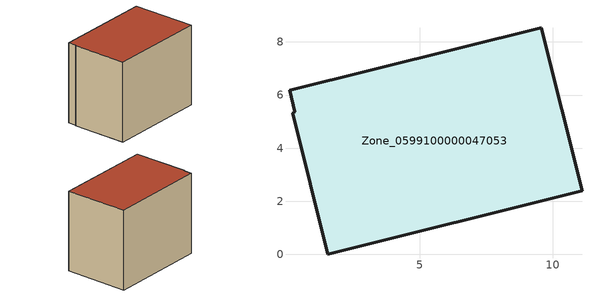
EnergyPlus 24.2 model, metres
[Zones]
Zone_0599100000047053
 floor ground (C_G): 0.29,5.38 0.1,6.17 9.57,8.54 11.11,2.39 1.54,0 0.21,5.31 z0
 wall outside (C_F): 11.11,2.39 9.57,8.54 0.1,6.17 0.29,5.38 0.21,5.31 1.54,0 11.11,2.39 z0:8.01
 roof outside (C_R): 0.1,6.17 0.29,5.38 0.21,5.31 1.54,0 11.11,2.39 9.57,8.54 z8.01
[BUILDING]
Pand.0599100000047053: North Axis=0; Terrain=City; Loads Convergence Tolerance Value=0.04; Temperature Convergence Tolerance Value=0.4; Solar Distribution=FullExterior; Maximum Number of Warmup Days=25; Minimum Number of Warmup Days=1
[Site:Location]
Rotterdam.The.Hague.AP_ZH_NLD Design_Conditions: Latitude=51.96; Longitude=4.45; Time Zone=1; Elevation=-4.5
[SITE:GROUNDTEMPERATURE:BUILDINGSURFACE]
18, 18, 18, 18, 18, 18, 18, 18, 18, 18, 18, 18
[MATERIAL] Thermal Absorptance=0.9; Solar Absorptance=0.7; Visible Absorptance=0.7
Name | Roughness | Thickness | Conductivity | Density | Specific Heat
G.TC.1965-1974 | MediumSmooth | 0.15 | 0.882353 | 540 | 1210
F.TC.1965-1974 | Rough | 0.3 | 0.697674 | 1920 | 840
R.TC.1965-1974 | MediumRough | 0.2 | 0.232558 | 1500 | 1000
[CONSTRUCTION]
C_G: G.TC.1965-1974
C_F: F.TC.1965-1974
C_R: R.TC.1965-1974
[ZONE]
Zone_0599100000047053: Type=1; Multiplier=1; Ceiling Height=Autocalculate; Volume=Autocalculate; Floor Area=autocalculate; Part of Total Floor Area=Yes
[ZONEINFILTRATION:DESIGNFLOWRATE]
Infil_Zone_0599100000047053: Zone or ZoneList or Space or SpaceList=Zone_0599100000047053; Schedule=AlwaysOn; Design Flow Rate Calculation Method=Flow/Area; Flow Rate per Floor Area=0.003; Constant Term Coefficient=1; Temperature Term Coefficient=0; Velocity Term Coefficient=0; Velocity Squared Term Coefficient=0
[HVACTEMPLATE:ZONE:IDEALLOADSAIRSYSTEM]
Zone_0599100000047053: Maximum Heating Supply Air Temperature=50; Minimum Cooling Supply Air Temperature=13; Maximum Heating Supply Air Humidity Ratio=0.0156; Minimum Cooling Supply Air Humidity Ratio=0.0077; Heating Limit=NoLimit; Cooling Limit=NoLimit; Dehumidification Control Type=ConstantSensibleHeatRatio; Cooling Sensible Heat Ratio=0.7; Dehumidification Setpoint=60; Humidification Control Type=None; Humidification Setpoint=30; Outdoor Air Method=None; Outdoor Air Flow Rate per Person=0.00944; Outdoor Air Flow Rate per Zone Floor Area=0; Outdoor Air Flow Rate per Zone=0; Demand Controlled Ventilation Type=None; Outdoor Air Economizer Type=NoEconomizer; Heat Recovery Type=None; Sensible Heat Recovery Effectiveness=0.7; Latent Heat Recovery Effectiveness=0.65
[ZONECONTROL:THERMOSTAT]
ThermostatControl_Zone_0599100000047053: Zone or ZoneList=Zone_0599100000047053; Control Type Schedule=DualSetpointControlType; Control 1=Thermostat_Zone_0599100000047053; Temperature Difference Between Cutout And Setpoint=0
[THERMOSTATSETPOINT:DUALSETPOINT]
Thermostat_Zone_0599100000047053: Heating Setpoint Temperature Schedule=HeatingSetpoint_Zone_0599100000047053; Cooling Setpoint Temperature Schedule=CoolingSetpoint_Zone_0599100000047053
[SCHEDULE:COMPACT]
HeatingSetpoint_Zone_0599100000047053: Through: 12/31, For: AllDays, Until: 24:00, 21
CoolingSetpoint_Zone_0599100000047053: Through: 12/31, For: AllDays, Until: 24:00, 24
DualSetpointControlType: Through: 12/31, For: AllDays, Until: 24:00, 4
AlwaysOn: Through: 12/31, For: AllDays, Until: 24:00, 1
